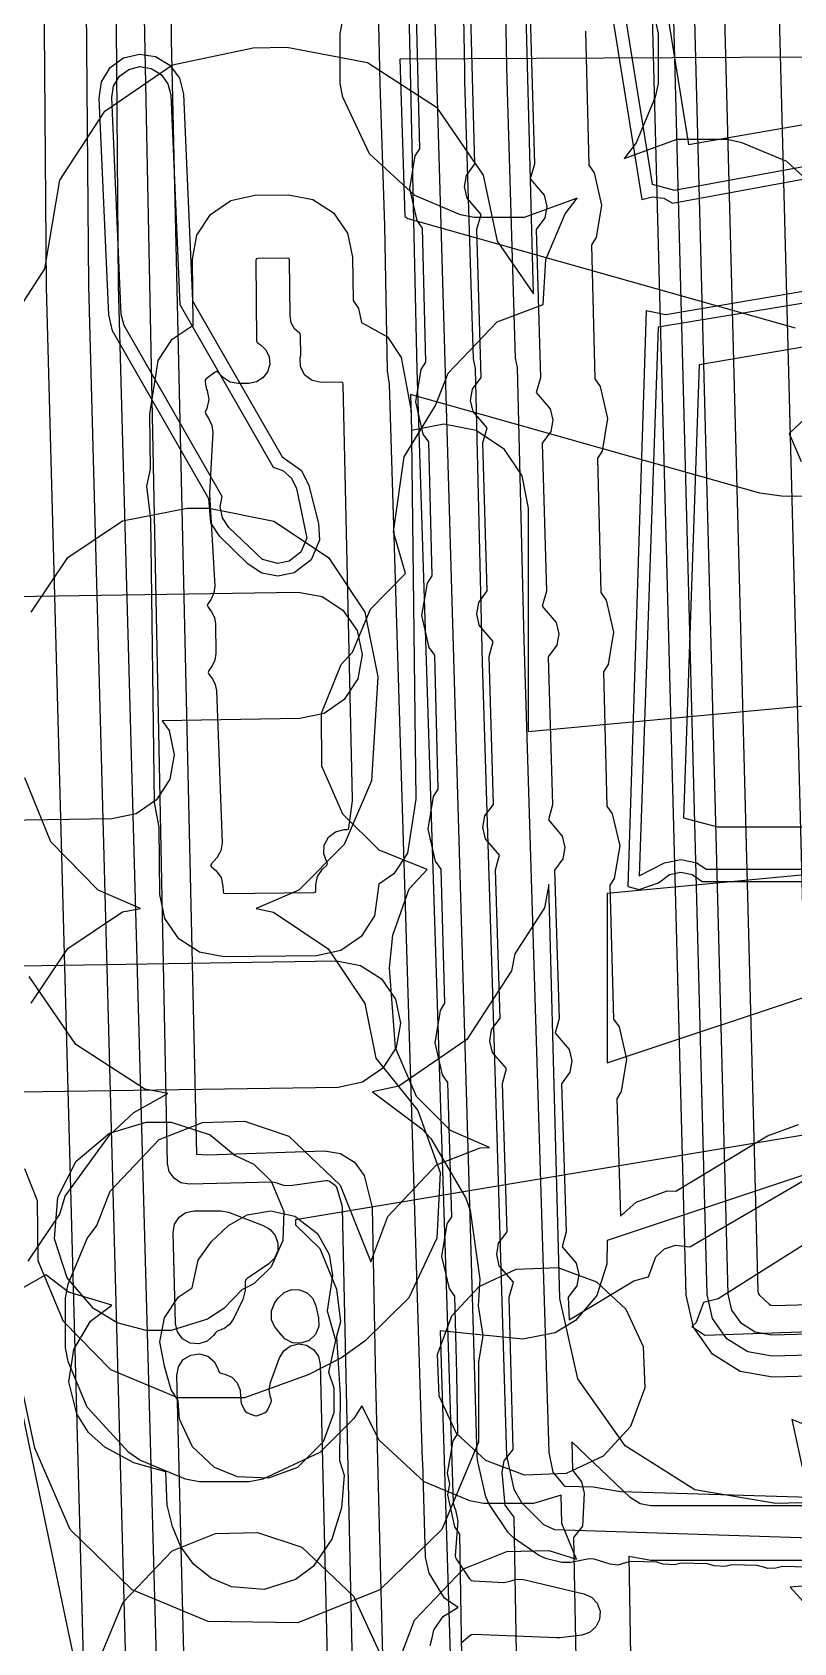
# Model space of a CAD drawing. Header units: metres. Extents: x 17722 to 17999, y 13535 to 15917.
# Drawn here: x 17797.37 to 17815.44, y 15767.04 to 15805.23 of the extents above; entities that cross this region are included whole.
import ezdxf

# ---------------------------------------------------------------- set-up
doc = ezdxf.new("R2010")
doc.units = ezdxf.units.M
doc.layers.add('AI_GREENING_EXCLUSIONS', color=1, linetype='Continuous')
doc.layers.add('AI_GREENING_LAWN', color=82, linetype='Continuous')

msp = doc.modelspace()

# ---------------------------------------------------------------- linework, layer by layer
at = {"layer": 'AI_GREENING_EXCLUSIONS'}
for points in [[(17797.108, 15798.751), (17797.676, 15799.623), (17798.031, 15801.722), (17799.095, 15803.357), (17800.703, 15804.461), (17802.612, 15804.865), (17803.412, 15804.875), (17805.33, 15804.518), (17806.965, 15803.454), (17808.069, 15801.845), (17808.4, 15800.28), (17809.261, 15799.026), (17807.936, 15849.566)], [(17828.114, 15774.182), (17814.923, 15773.836), (17814.346, 15773.935), (17813.851, 15774.247), (17813.513, 15774.725), (17813.384, 15775.296), (17811.435, 15849.658)], [(17806.814, 15766.973), (17806.857, 15767.156), (17806.898, 15767.338), (17806.903, 15767.345), (17806.904, 15767.353), (17807.014, 15767.504), (17807.122, 15767.658), (17807.129, 15767.662), (17807.133, 15767.669), (17807.227, 15767.725), (17807.451, 15767.867), (17807.471, 15767.871), (17807.478, 15767.875), (17807.154, 15768.098), (17806.789, 15768.687), (17806.701, 15769.068), (17806.636, 15771.31), (17806.63, 15771.363), (17805.849, 15796.883), (17805.8, 15797.203), (17805.734, 15800.642), (17805.63, 15804.02), (17805.199, 15822.855)], [(17815.631, 15823.129), (17816.831, 15777.387), (17827.937, 15777.678), (17828.062, 15777.876), (17828.699, 15778.326), (17829.461, 15778.499), (17830.23, 15778.367), (17830.89, 15777.95), (17831.34, 15777.313), (17831.34, 15777.313), (17831.512, 15776.552), (17831.533, 15775.772), (17831.4, 15775.001), (17830.981, 15774.34), (17830.341, 15773.89), (17829.577, 15773.72), (17814.936, 15773.336), (17814.167, 15773.468), (17813.507, 15773.884), (17813.057, 15774.522), (17812.884, 15775.283), (17811.632, 15823.024)], [(17814.631, 15823.103), (17815.857, 15776.361), (17828.552, 15776.698), (17828.788, 15777.188), (17829.106, 15777.413), (17829.487, 15777.499), (17829.871, 15777.433), (17830.201, 15777.225), (17830.427, 15776.906), (17830.513, 15776.526), (17830.513, 15776.526), (17830.533, 15775.745), (17830.467, 15775.36), (17830.257, 15775.029), (17829.937, 15774.804), (17829.555, 15774.719), (17814.91, 15774.336), (17814.525, 15774.402), (17814.195, 15774.61), (17813.97, 15774.928), (17813.884, 15775.309), (17812.632, 15823.051)], [(17807.487, 15811.902), (17807.624, 15804.33), (17807.63, 15804.074), (17807.83, 15797.485), (17807.88, 15797.257), (17808.049, 15790.274), (17808.272, 15782.947), (17808.627, 15771.473), (17808.8, 15770.684), (17808.98, 15770.361), (17809.498, 15769.842), (17809.763, 15769.725), (17828.741, 15769.104), (17829.121, 15769.016), (17829.338, 15768.86), (17831.285, 15768.795), (17831.665, 15768.706), (17831.982, 15768.478), (17832.188, 15768.147), (17832.252, 15767.812), (17832.285, 15766.219)], [(17808.486, 15811.93), (17808.622, 15804.435), (17808.629, 15804.099), (17808.831, 15797.506), (17808.879, 15797.284), (17809.036, 15790.813), (17809.625, 15771.552), (17809.72, 15771.087), (17809.999, 15770.752), (17810.679, 15770.739), (17811.329, 15770.627), (17828.774, 15770.104), (17829.534, 15769.927), (17829.64, 15769.85), (17831.319, 15769.794), (17832.079, 15769.617), (17832.713, 15769.162), (17833.124, 15768.499), (17833.251, 15767.834), (17833.284, 15766.184)], [(17800.954, 15682.105), (17799.838, 15720.377), (17797.716, 15799.189), (17797.617, 15811.447)], [(17801.954, 15682.128), (17800.838, 15720.403), (17798.715, 15799.216), (17798.617, 15811.47)], [(17800.616, 15811.526), (17800.669, 15805.05), (17801.274, 15778.622), (17801.53, 15778.608), (17804.303, 15778.703), (17804.688, 15778.64), (17805.019, 15778.435), (17805.247, 15778.118), (17805.435, 15777.362), (17805.519, 15773.215), (17805.78, 15763.033), (17805.735, 15762.773), (17805.766, 15761.906), (17805.799, 15761.759), (17805.874, 15758.833), (17806.576, 15738.962), (17806.864, 15720.641), (17807.978, 15682.016)], [(17810.671, 15808.504), (17811.831, 15801.265), (17812.081, 15801.332), (17812.352, 15801.297), (17812.563, 15801.175), (17816.426, 15801.89)], [(17811.017, 15808.241), (17812.077, 15801.63), (17812.608, 15801.489), (17816.441, 15802.189)], [(17812.161, 15807.421), (17812.939, 15802.57), (17816.493, 15803.188)], [(17807.566, 15766.71), (17807.514, 15769.617), (17807.398, 15769.784), (17807.233, 15770.546), (17807.279, 15770.803), (17807.224, 15771.058), (17807.362, 15771.826), (17807.472, 15771.996), (17807.447, 15773.426), (17807.4, 15775.256), (17807.269, 15775.439), (17807.092, 15776.2), (17807.219, 15776.97), (17807.326, 15777.142), (17807.235, 15780.321), (17807.105, 15780.503), (17806.928, 15781.265), (17807.055, 15782.035), (17807.162, 15782.207), (17807.072, 15785.387), (17806.938, 15785.575), (17806.764, 15786.335), (17806.895, 15787.109), (17807.002, 15787.28), (17806.923, 15790.456), (17806.793, 15790.639), (17806.619, 15791.4), (17806.749, 15792.169), (17806.857, 15792.341), (17806.778, 15795.52), (17806.647, 15795.704), (17806.473, 15796.464), (17806.603, 15797.234), (17806.711, 15797.406), (17806.632, 15800.584), (17806.501, 15800.768), (17806.327, 15801.529), (17806.457, 15802.298), (17806.565, 15802.47), (17806.486, 15805.649)], [(17808.872, 15766.334), (17808.807, 15770.019), (17808.59, 15770.302), (17808.523, 15771.081), (17808.572, 15771.349), (17808.779, 15771.62), (17808.689, 15775.236), (17808.786, 15775.59), (17808.453, 15775.976), (17808.391, 15776.242), (17808.435, 15776.512), (17808.638, 15776.786), (17808.525, 15780.301), (17808.621, 15780.655), (17808.289, 15781.039), (17808.227, 15781.305), (17808.271, 15781.577), (17808.474, 15781.851), (17808.36, 15785.367), (17808.457, 15785.72), (17808.125, 15786.107), (17808.064, 15786.373), (17808.11, 15786.646), (17808.313, 15786.919), (17808.212, 15790.43), (17808.311, 15790.785), (17807.979, 15791.171), (17807.918, 15791.437), (17807.964, 15791.707), (17808.168, 15791.982), (17808.066, 15795.495), (17808.165, 15795.849), (17807.833, 15796.235), (17807.772, 15796.502), (17807.818, 15796.771), (17808.022, 15797.046), (17807.921, 15800.559), (17808.02, 15800.913), (17807.688, 15801.3), (17807.627, 15801.566), (17807.672, 15801.835), (17807.876, 15802.11), (17807.775, 15805.624)], [(17809.187, 15805.622), (17809.286, 15802.106), (17809.187, 15801.752), (17809.519, 15801.365), (17809.58, 15801.098), (17809.534, 15800.829), (17809.33, 15800.555), (17809.429, 15797.04), (17809.33, 15796.686), (17809.662, 15796.299), (17809.723, 15796.033), (17809.677, 15795.763), (17809.473, 15795.489), (17809.572, 15791.974), (17809.473, 15791.62), (17809.804, 15791.233), (17809.865, 15790.967), (17809.82, 15790.698), (17809.615, 15790.422), (17809.714, 15786.908), (17809.617, 15786.553), (17809.947, 15786.167), (17810.008, 15785.898), (17809.963, 15785.629), (17809.762, 15785.358), (17809.875, 15781.844), (17809.779, 15781.491), (17810.111, 15781.106), (17810.173, 15780.84), (17810.128, 15780.569), (17809.926, 15780.295), (17810.039, 15776.78), (17809.942, 15776.426), (17810.275, 15776.041), (17810.337, 15775.775), (17810.292, 15775.505), (17810.09, 15775.231), (17810.107, 15774.694), (17811.644, 15775.625), (17811.992, 15775.714), (17812.163, 15776.187), (17812.375, 15776.377), (17812.631, 15776.47), (17812.97, 15776.427), (17815.743, 15778.044)], [(17806.106, 15766.698), (17806.445, 15767.573), (17807.605, 15768.795), (17808.635, 15769.202), (17809.629, 15769.229), (17810.288, 15769.02), (17809.936, 15769.863), (17809.919, 15770.542), (17809.267, 15770.339), (17808.08, 15770.339), (17807.757, 15770.404), (17806.674, 15770.857), (17805.6, 15771.845), (17805.194, 15772.655), (17805.003, 15772.36), (17804.192, 15771.549), (17802.846, 15770.918), (17802.523, 15770.853), (17801.336, 15770.853), (17801.013, 15770.918), (17799.93, 15771.372), (17799.667, 15771.549), (17798.679, 15772.623), (17798.226, 15773.706), (17798.16, 15774.029), (17798.16, 15775.216), (17798.226, 15775.539), (17798.679, 15776.622), (17798.906, 15776.935), (17799.223, 15777.748), (17800.383, 15778.97), (17801.413, 15779.377), (17802.407, 15779.404), (17803.457, 15779.052), (17804.681, 15777.893), (17805.409, 15776.075), (17805.807, 15777.148), (17806.967, 15778.37), (17807.997, 15778.777), (17808.221, 15778.783), (17807.298, 15779.186), (17806.488, 15779.996), (17805.99, 15781.147), (17805.845, 15783.047), (17805.925, 15783.822), (17806.314, 15784.92), (17806.744, 15785.373), (17805.606, 15785.837), (17804.738, 15786.686), (17804.246, 15787.826), (17804.232, 15789.084), (17804.7, 15790.237), (17804.972, 15790.528), (17805.401, 15791.553), (17806.226, 15792.398), (17805.942, 15793.384), (17806.194, 15795.161), (17806.939, 15796.377), (17807.24, 15797.145), (17808.4, 15798.367), (17809.494, 15798.776), (17809.559, 15799.84), (17810.013, 15800.923), (17810.299, 15801.296), (17809.042, 15800.84), (17807.855, 15800.84), (17807.533, 15800.905), (17806.449, 15801.358), (17805.375, 15802.346), (17804.745, 15803.693), (17804.68, 15804.015), (17804.68, 15805.203), (17804.745, 15805.525)], [(17810.498, 15805.26), (17810.575, 15802.08), (17810.706, 15801.896), (17810.879, 15801.135), (17810.749, 15800.366), (17810.641, 15800.194), (17810.718, 15797.014), (17810.848, 15796.83), (17811.022, 15796.069), (17810.891, 15795.3), (17810.783, 15795.128), (17810.861, 15791.948), (17810.991, 15791.764), (17811.165, 15791.003), (17811.034, 15790.234), (17810.926, 15790.062), (17811.003, 15786.882), (17811.134, 15786.698), (17811.308, 15785.936), (17811.177, 15785.166), (17811.074, 15785.001), (17811.165, 15781.825), (17811.295, 15781.642), (17811.472, 15780.88), (17811.345, 15780.11), (17811.238, 15779.938), (17811.328, 15777.151), (17811.701, 15777.489), (17812.435, 15777.755), (17812.638, 15777.746), (17814.814, 15779.063), (17815.547, 15779.329)], [(17812.153, 15805.525), (17812.218, 15805.203), (17812.218, 15804.015), (17812.153, 15803.693), (17811.699, 15802.609), (17811.413, 15802.237), (17812.67, 15802.693), (17813.857, 15802.693), (17814.179, 15802.628), (17815.263, 15802.175), (17816.337, 15801.187)], [(17825.497, 15804.686), (17806.092, 15804.595), (17806.211, 15800.862), (17806.286, 15800.811), (17815.47, 15798.223)], [(17819.896, 15799.803), (17812.407, 15798.53), (17811.935, 15798.627), (17811.505, 15784.972), (17811.767, 15784.899), (17812.231, 15785.063), (17812.488, 15785.258), (17812.756, 15785.311), (17813.024, 15785.257), (17813.261, 15785.088), (17820.221, 15785.088)], [(17819.946, 15799.507), (17812.222, 15798.234), (17811.773, 15785.228), (17812.374, 15785.535), (17812.757, 15785.611), (17813.139, 15785.533), (17813.356, 15785.388), (17820.221, 15785.388)], [(17820.113, 15798.521), (17813.192, 15797.345), (17812.821, 15786.598), (17813.626, 15786.388), (17820.221, 15786.388)], [(17823.055, 15794.106), (17815.148, 15794.228), (17814.636, 15794.303), (17806.344, 15796.639), (17806.371, 15795.797), (17807.137, 15795.949), (17807.902, 15795.797), (17808.551, 15795.363), (17808.984, 15794.715), (17809.137, 15793.949), (17809.137, 15788.645), (17815.86, 15789.274)], [(17816.337, 15796.661), (17815.331, 15795.719), (17815.611, 15795.051)], [(17797.352, 15791.48), (17798.22, 15792.777), (17799.517, 15793.645), (17801.048, 15793.949), (17801.57, 15793.944), (17803.101, 15793.64), (17804.398, 15792.772), (17805.266, 15791.475), (17805.57, 15789.944), (17805.423, 15787.477), (17804.776, 15785.968), (17803.696, 15784.888), (17802.682, 15784.448), (17803.1, 15784.365), (17804.397, 15783.497), (17805.265, 15782.2), (17805.523, 15780.9), (17806.523, 15779.661), (17807.049, 15778.191), (17806.972, 15776.632), (17806.305, 15775.221), (17805.269, 15774.196), (17804.709, 15773.796), (17803.923, 15773.395), (17802.41, 15772.847), (17800.827, 15772.847), (17799.241, 15773.51), (17798.118, 15774.654), (17797.514, 15776.099), (17797.498, 15777.518), (17797.196, 15778.279)], [(17789.644, 15791.743), (17803.678, 15791.954), (17804.254, 15791.848), (17804.745, 15791.53), (17805.078, 15791.048), (17805.2, 15790.476), (17805.095, 15789.901), (17804.777, 15789.409), (17804.295, 15789.077), (17803.723, 15788.954), (17800.456, 15788.905), (17800.619, 15788.669), (17800.742, 15788.097), (17800.636, 15787.521), (17800.318, 15787.03), (17799.837, 15786.698), (17799.264, 15786.575), (17792.123, 15786.468)], [(17797.351, 15782.205), (17798.219, 15783.502), (17799.516, 15784.37), (17799.94, 15784.454), (17798.94, 15784.888), (17797.817, 15786.032), (17797.197, 15787.554)], [(17828.206, 15770.683), (17815.015, 15770.337), (17813.092, 15770.667), (17811.442, 15771.708), (17810.316, 15773.301), (17809.885, 15775.204), (17809.628, 15785.023), (17809.524, 15784.466), (17808.818, 15783.379), (17808.742, 15782.976), (17807.679, 15781.341), (17806.07, 15780.237), (17805.444, 15780.104), (17806.618, 15779.228), (17806.825, 15778.996), (17807.661, 15777.579), (17807.763, 15777.286), (17807.993, 15775.657), (17807.948, 15775.03), (17808.064, 15774.327), (17807.958, 15773.689), (17807.958, 15771.797), (17807.093, 15769.726), (17805.623, 15768.295), (17803.671, 15767.51), (17801.547, 15767.539), (17799.741, 15768.295), (17798.271, 15769.726), (17797.435, 15771.651), (17796.898, 15774.172)], [(17815.954, 15785.274), (17811.011, 15784.805), (17811.011, 15780.792), (17816.38, 15782.576)], [(17789.611, 15782.975), (17804.588, 15783.209), (17805.164, 15783.103), (17805.656, 15782.785), (17805.988, 15782.303), (17806.111, 15781.731), (17806.005, 15781.156), (17805.687, 15780.664), (17805.206, 15780.332), (17804.633, 15780.209), (17790.058, 15779.99)], [(17797.279, 15776.086), (17798.025, 15777.202), (17798.155, 15777.633), (17799.214, 15779.087), (17799.214, 15779.087), (17799.781, 15779.612), (17800.587, 15780.062), (17800.044, 15780.163), (17798.408, 15781.226), (17797.304, 15782.835)], [(17836.821, 15782.598), (17803.616, 15777.067), (17803.619, 15776.952), (17804.198, 15776.385), (17804.591, 15775.426), (17804.69, 15774.652), (17804.594, 15774.3), (17804.678, 15772.907), (17804.66, 15771.362), (17804.772, 15771.016), (17804.709, 15770.238), (17804.479, 15769.492), (17804.035, 15768.85), (17803.617, 15768.539), (17802.874, 15768.3), (17802.097, 15768.362), (17801.617, 15768.569), (17801.207, 15768.894), (17800.896, 15769.312), (17800.704, 15769.798), (17800.578, 15770.299), (17800.542, 15771.089), (17799.784, 15771.303), (17799.098, 15771.676), (17798.712, 15772.027), (17798.43, 15772.466), (17798.242, 15773.223), (17798.357, 15773.995), (17798.759, 15774.663), (17799.263, 15775.042), (17798.232, 15775.353), (17797.698, 15775.766), (17797.112, 15775.431)], [(17836.821, 15782.598), (17803.616, 15777.067), (17803.619, 15776.952), (17804.198, 15776.385), (17804.591, 15775.426), (17804.69, 15774.652), (17804.594, 15774.3), (17804.678, 15772.907), (17804.66, 15771.362), (17804.772, 15771.016), (17804.709, 15770.238), (17804.479, 15769.492), (17804.035, 15768.85), (17803.617, 15768.539), (17802.874, 15768.3), (17802.097, 15768.362), (17801.617, 15768.569), (17801.207, 15768.894), (17800.896, 15769.312), (17800.704, 15769.798), (17800.578, 15770.299), (17800.542, 15771.089), (17799.784, 15771.303), (17799.098, 15771.676), (17798.712, 15772.027), (17798.43, 15772.466), (17798.242, 15773.223), (17798.357, 15773.995), (17798.759, 15774.663), (17799.263, 15775.042), (17798.232, 15775.353), (17797.698, 15775.766), (17797.112, 15775.431)], [(17817.335, 15778.679), (17811.011, 15776.576), (17811, 15776.019), (17810.765, 15775.275), (17810.264, 15774.677), (17809.777, 15774.389), (17809.011, 15774.237), (17807.047, 15774.439), (17807.299, 15766.497)], [(17816.413, 15776.938), (17813.642, 15775.198), (17813.293, 15775.109), (17813.122, 15774.636), (17813.016, 15774.538), (17813.328, 15774.332), (17818.109, 15774.502)], [(17796.528, 15775.357), (17803.36, 15742.858)], [(17796.528, 15775.357), (17803.36, 15742.858)], [(17815.865, 15772.145), (17815.39, 15772.33), (17815.637, 15771.204)], [(17825.976, 15764.351), (17825.933, 15767.941), (17826.037, 15768.294), (17825.712, 15768.686), (17825.655, 15768.953), (17825.705, 15769.222), (17825.914, 15769.491), (17825.912, 15769.674), (17820.571, 15770.676), (17820.22, 15770.339), (17819.952, 15770.285), (17812.045, 15770.285), (17811.791, 15770.333), (17811.56, 15770.48), (17810.176, 15771.807), (17810.188, 15771.135), (17810.404, 15770.852), (17810.462, 15770.585), (17810.423, 15769.805), (17810.216, 15769.534), (17810.281, 15765.849)], [(17798.639, 15765.853), (17799.533, 15767.999), (17800.693, 15769.221), (17801.723, 15769.628), (17802.717, 15769.655), (17803.767, 15769.303), (17804.991, 15768.144), (17805.991, 15765.986)], [(17824.672, 15764.734), (17824.644, 15767.988), (17824.517, 15768.174), (17824.42, 15768.631), (17820.937, 15769.284), (17820.718, 15769.138), (17819.952, 15768.985), (17812.045, 15768.985), (17811.524, 15769.085), (17811.574, 15766.251)], [(17816.507, 15768.45), (17815.353, 15768.359), (17815.739, 15767.928)]]:
    msp.add_lwpolyline(points, dxfattribs=at)
for points in [[(17803.987, 15792.722), (17803.584, 15792.411), (17803.202, 15792.332), (17802.818, 15792.406), (17802.492, 15792.62), (17801.827, 15793.276), (17801.608, 15793.599), (17801.565, 15794.163), (17799.279, 15798.149), (17799.187, 15798.528), (17798.961, 15803.672), (17799.02, 15804.058), (17799.222, 15804.392), (17799.537, 15804.622), (17799.916, 15804.715), (17800.301, 15804.656), (17800.635, 15804.454), (17800.866, 15804.139), (17800.959, 15803.76), (17801.174, 15798.859), (17803.299, 15795.159), (17803.764, 15794.837), (17803.932, 15794.485), (17804.164, 15793.58), (17804.185, 15793.19), (17803.987, 15792.722)], [(17803.888, 15793.233), (17803.749, 15792.905), (17803.467, 15792.687), (17803.199, 15792.632), (17802.838, 15792.73), (17802.038, 15793.49), (17801.885, 15793.716), (17801.83, 15793.983), (17801.876, 15794.223), (17799.551, 15798.276), (17799.486, 15798.541), (17799.26, 15803.686), (17799.302, 15803.955), (17799.443, 15804.189), (17799.664, 15804.351), (17799.929, 15804.416), (17800.199, 15804.374), (17800.432, 15804.232), (17800.594, 15804.012), (17800.659, 15803.747), (17800.878, 15798.773), (17803.09, 15794.92), (17803.32, 15794.839), (17803.524, 15794.657), (17803.642, 15794.411), (17803.888, 15793.233)], [(17800.69, 15797.955), (17801.193, 15798.283), (17801.174, 15799.847), (17801.281, 15800.422), (17801.6, 15800.913), (17802.082, 15801.244), (17802.655, 15801.365), (17803.455, 15801.375), (17804.03, 15801.268), (17804.521, 15800.949), (17804.852, 15800.466), (17804.973, 15799.894), (17804.986, 15798.868), (17805.115, 15798.68), (17805.186, 15798.347), (17805.798, 15798.005), (17806.129, 15797.522), (17806.359, 15796.251), (17806.473, 15787.042), (17806.274, 15785.765), (17805.955, 15785.275), (17805.597, 15785.029), (17805.493, 15784.275), (17805.173, 15783.785), (17804.691, 15783.454), (17804.118, 15783.332), (17801.918, 15783.305), (17801.343, 15783.412), (17800.852, 15783.732), (17800.521, 15784.214), (17800.4, 15784.787), (17800.381, 15786.377), (17800.273, 15786.965), (17800.191, 15793.681), (17800.092, 15794.471), (17800.176, 15794.869), (17800.16, 15796.175), (17800.358, 15797.451), (17800.69, 15797.955)], [(17803.039, 15775.953), (17802.634, 15775.548), (17802.343, 15775.406), (17801.915, 15774.967), (17801.534, 15774.711), (17800.667, 15774.447), (17800.073, 15774.447), (17799.387, 15774.624), (17798.824, 15774.967), (17798.205, 15775.69), (17797.899, 15776.621), (17797.978, 15777.604), (17798.419, 15778.463), (17799.206, 15779.124), (17800.073, 15779.388), (17800.667, 15779.388), (17801.598, 15779.083), (17802.189, 15778.595), (17802.634, 15778.389), (17803.039, 15777.983), (17803.339, 15777.265), (17803.319, 15776.574), (17803.039, 15775.953)], [(17800.838, 15775.233), (17801.169, 15775.454), (17801.309, 15776.115), (17801.626, 15776.551), (17802.031, 15776.931), (17802.47, 15777.188), (17803.032, 15777.282), (17803.603, 15777.153), (17804.144, 15776.747), (17804.421, 15776.248), (17804.494, 15775.745), (17804.369, 15774.912), (17804.566, 15774.216), (17804.402, 15773.458), (17804.527, 15773.083), (17804.527, 15772.489), (17804.271, 15771.801), (17803.667, 15771.197), (17802.979, 15770.941), (17802.239, 15770.97), (17801.697, 15771.197), (17801.173, 15771.682), (17800.866, 15772.343), (17800.837, 15772.783), (17800.669, 15773.033), (17800.512, 15773.598), (17800.398, 15774.172), (17800.512, 15774.746), (17800.838, 15775.233)], [(17811.458, 15774.948), (17811.867, 15774.066), (17811.906, 15773.08), (17811.565, 15772.163), (17810.918, 15771.464), (17810.036, 15771.055), (17809.05, 15771.016), (17808.133, 15771.357), (17807.434, 15772.004), (17807.025, 15772.886), (17806.986, 15773.872), (17807.327, 15774.789), (17807.974, 15775.488), (17808.856, 15775.897), (17809.842, 15775.936), (17810.759, 15775.595), (17811.458, 15774.948)]]:
    msp.add_lwpolyline(points, close=True, dxfattribs=at)
at = {"layer": 'AI_GREENING_LAWN'}
for points in [[(17812.64, 15849.706), (17814.582, 15775.377), (17814.593, 15775.331), (17814.619, 15775.293), (17814.856, 15775.069), (17814.895, 15775.044), (17814.941, 15775.037), (17829.527, 15775.42)], [(17815.775, 15768.83), (17815.172, 15768.849), (17815.012, 15768.81), (17814.822, 15768.8), (17814.749, 15768.826), (17814.748, 15768.819), (17814.572, 15768.87), (17813.969, 15768.888), (17813.814, 15768.85), (17813.546, 15768.859), (17813.392, 15768.907), (17812.767, 15768.928), (17812.61, 15768.89), (17812.342, 15768.899), (17812.19, 15768.947), (17811.587, 15768.968), (17811.469, 15768.942), (17811.45, 15768.933), (17811.268, 15768.882), (17811.079, 15768.904), (17810.707, 15769.02), (17810.585, 15769.027), (17810.151, 15768.94), (17809.934, 15768.945), (17809.55, 15769.039), (17809.382, 15769.115), (17808.792, 15769.529), (17808.666, 15769.656), (17808.211, 15770.322), (17808.136, 15770.495), (17807.939, 15771.371), (17807.927, 15771.466), (17805.715, 15847.186)], [(17805.923, 15823.078), (17806.5, 15797.223), (17807.362, 15770.348), (17807.389, 15770.243), (17807.416, 15770.189), (17807.47, 15769.922), (17807.406, 15769.102), (17807.41, 15769.062), (17807.427, 15769.025), (17807.749, 15768.554), (17807.788, 15768.518), (17807.84, 15768.504), (17808.561, 15768.469), (17808.708, 15768.502), (17808.851, 15768.548), (17809.03, 15768.539), (17810.461, 15768.202), (17810.641, 15768.12), (17810.775, 15767.974), (17810.842, 15767.787), (17810.831, 15767.59), (17810.744, 15767.412), (17810.595, 15767.281), (17810.407, 15767.219), (17809.899, 15767.157), (17809.819, 15767.154), (17807.838, 15767.232), (17807.793, 15767.226), (17807.755, 15767.203), (17807.552, 15767.028)], [(17799.317, 15811.479), (17799.415, 15799.237), (17799.415, 15799.232), (17802.654, 15682.146)], [(17805.05, 15762.88), (17804.734, 15777.344), (17804.724, 15777.406), (17804.608, 15777.813), (17804.59, 15777.85), (17804.561, 15777.879), (17804.423, 15777.974), (17804.383, 15777.992), (17804.339, 15777.994), (17803.495, 15777.877), (17803.345, 15777.879), (17803.202, 15777.926), (17803.187, 15777.934), (17803.071, 15777.96), (17801.095, 15777.915), (17800.902, 15777.949), (17800.737, 15778.054), (17800.625, 15778.214), (17800.583, 15778.405), (17799.917, 15811.501)], [(17802.137, 15720.439), (17800.803, 15773.379), (17800.84, 15773.582), (17800.957, 15773.753), (17801.133, 15773.862), (17801.338, 15773.89), (17801.537, 15773.833), (17801.695, 15773.701), (17801.787, 15773.515), (17801.795, 15773.485), (17801.812, 15773.447), (17801.812, 15773.447), (17801.85, 15773.43), (17801.939, 15773.409), (17802.108, 15773.333), (17802.237, 15773.201), (17802.31, 15773.031), (17802.316, 15772.87), (17802.333, 15772.723), (17802.398, 15772.566), (17802.424, 15772.528), (17802.462, 15772.502), (17802.637, 15772.43), (17802.682, 15772.421), (17802.727, 15772.43), (17802.902, 15772.502), (17802.94, 15772.528), (17802.966, 15772.566), (17803.039, 15772.741), (17803.048, 15772.786), (17803.039, 15772.831), (17803.029, 15772.858), (17802.993, 15773.035), (17803.024, 15773.214), (17803.237, 15773.796), (17803.339, 15773.963), (17803.498, 15774.079), (17803.689, 15774.124), (17803.883, 15774.092), (17804.05, 15773.987), (17804.163, 15773.827), (17804.206, 15773.636), (17804.449, 15763.351)]]:
    msp.add_lwpolyline(points, dxfattribs=at)
for points in [[(17801.615, 15791.785), (17801.545, 15791.683), (17801.527, 15791.641), (17801.546, 15791.599), (17801.626, 15791.49), (17801.696, 15791.353), (17801.721, 15791.202), (17801.73, 15790.495), (17801.708, 15790.343), (17801.642, 15790.205), (17801.565, 15790.094), (17801.547, 15790.051), (17801.566, 15790.009), (17801.649, 15789.894), (17801.717, 15789.764), (17801.745, 15789.619), (17801.88, 15786.005), (17801.851, 15785.818), (17801.755, 15785.655), (17801.626, 15785.509), (17801.605, 15785.473), (17801.63, 15785.439), (17801.729, 15785.352), (17801.852, 15785.186), (17801.898, 15784.984), (17801.899, 15784.854), (17801.908, 15784.813), (17801.949, 15784.806), (17804.051, 15784.832), (17804.092, 15784.84), (17804.099, 15784.882), (17804.098, 15785.011), (17804.138, 15785.214), (17804.257, 15785.383), (17804.358, 15785.477), (17804.381, 15785.508), (17804.366, 15785.543), (17804.364, 15785.547), (17804.288, 15785.745), (17804.301, 15785.957), (17804.401, 15786.144), (17804.569, 15786.273), (17804.776, 15786.321), (17804.837, 15786.322), (17804.875, 15786.329), (17804.887, 15786.366), (17804.97, 15787.004), (17804.972, 15787.042), (17804.752, 15796.882), (17804.743, 15796.923), (17804.702, 15796.931), (17804.231, 15796.925), (17804.017, 15796.97), (17803.842, 15797.103), (17803.741, 15797.297), (17803.733, 15797.516), (17803.743, 15797.568), (17803.737, 15798.04), (17803.728, 15798.083), (17803.718, 15798.09), (17803.597, 15798.2), (17803.519, 15798.342), (17803.49, 15798.503), (17803.474, 15799.826), (17803.465, 15799.867), (17803.424, 15799.875), (17802.723, 15799.866), (17802.682, 15799.857), (17802.674, 15799.816), (17802.697, 15797.915), (17802.707, 15797.871), (17802.781, 15797.823), (17802.913, 15797.698), (17802.991, 15797.535), (17803.006, 15797.354), (17802.956, 15797.18), (17802.847, 15797.035), (17802.693, 15796.939), (17802.515, 15796.904), (17802.26, 15796.901), (17802.067, 15796.937), (17801.902, 15797.045), (17801.783, 15797.163), (17801.75, 15797.185), (17801.715, 15797.168), (17801.502, 15797.009), (17801.473, 15796.978), (17801.473, 15796.935), (17801.508, 15796.762), (17801.52, 15796.735), (17801.566, 15796.519), (17801.514, 15796.305), (17801.472, 15796.22), (17801.489, 15796.177), (17801.574, 15796.047), (17801.638, 15795.904), (17801.655, 15795.748), (17801.582, 15794.305), (17801.582, 15794.279), (17801.703, 15792.097), (17801.685, 15791.934), (17801.615, 15791.785)], [(17803.015, 15776.836), (17803.139, 15776.695), (17803.203, 15776.518), (17803.196, 15776.33), (17803.121, 15776.158), (17802.988, 15776.026), (17802.472, 15775.679), (17802.434, 15775.637), (17802.421, 15775.583), (17802.421, 15775.397), (17802.372, 15775.18), (17802.151, 15774.718), (17802.056, 15774.583), (17801.922, 15774.486), (17801.853, 15774.465), (17801.855, 15774.46), (17801.762, 15774.428), (17801.727, 15774.396), (17801.673, 15774.324), (17801.52, 15774.188), (17801.325, 15774.125), (17801.121, 15774.145), (17800.942, 15774.246), (17800.819, 15774.409), (17800.772, 15774.609), (17800.717, 15776.77), (17800.751, 15776.965), (17800.858, 15777.131), (17801.021, 15777.243), (17801.215, 15777.283), (17801.846, 15777.285), (17802.027, 15777.252), (17802.85, 15776.937), (17802.978, 15776.865), (17803.015, 15776.836)], [(17803.892, 15775.336), (17804.027, 15775.203), (17804.103, 15775.029), (17804.167, 15774.744), (17804.17, 15774.539), (17804.09, 15774.35), (17803.942, 15774.209), (17803.749, 15774.14), (17803.544, 15774.154), (17803.362, 15774.248), (17803.287, 15774.342), (17803.281, 15774.338), (17803.157, 15774.493), (17803.139, 15774.509), (17803.049, 15774.7), (17803.047, 15774.911), (17803.132, 15775.105), (17803.211, 15775.213), (17803.349, 15775.343), (17803.526, 15775.412), (17803.716, 15775.409), (17803.892, 15775.336)]]:
    msp.add_lwpolyline(points, close=True, dxfattribs=at)

doc.saveas('drawing.dxf')
